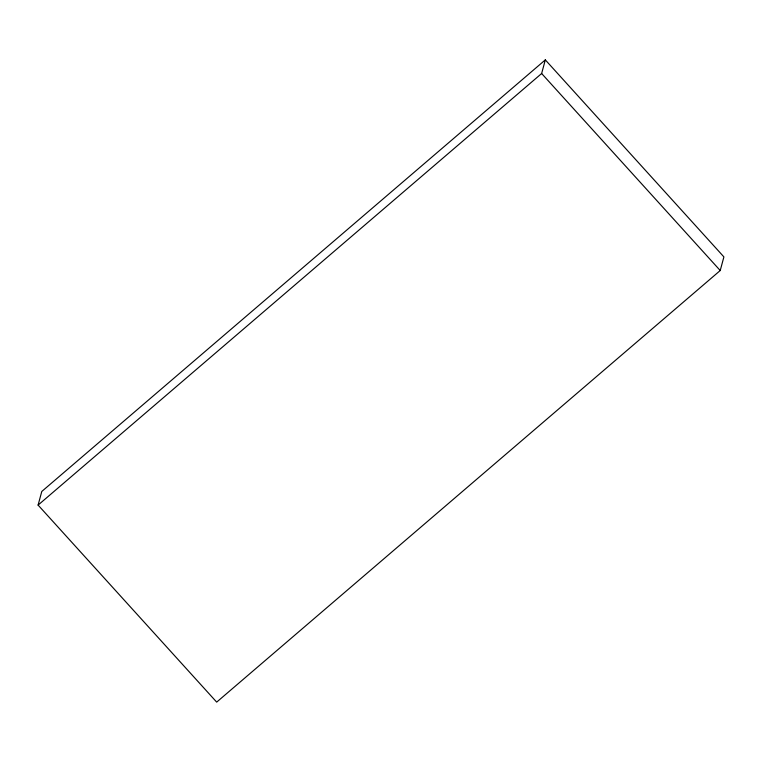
<?xml version="1.0" encoding="UTF-8"?>
<svg xmlns="http://www.w3.org/2000/svg" width="762" height="762" viewBox="0 0 762 762"><rect width="100%" height="100%" fill="white"/><g stroke="black" fill="none" stroke-linecap="round" stroke-linejoin="round"><path stroke-width="1.14" d="M38.1 505.092L41.777 491.471L545.316 59.884L723.9 256.908L720.223 270.529L216.684 702.116L38.1 505.092L541.639 73.504L545.316 59.884M541.639 73.504L720.223 270.529"/></g></svg>
